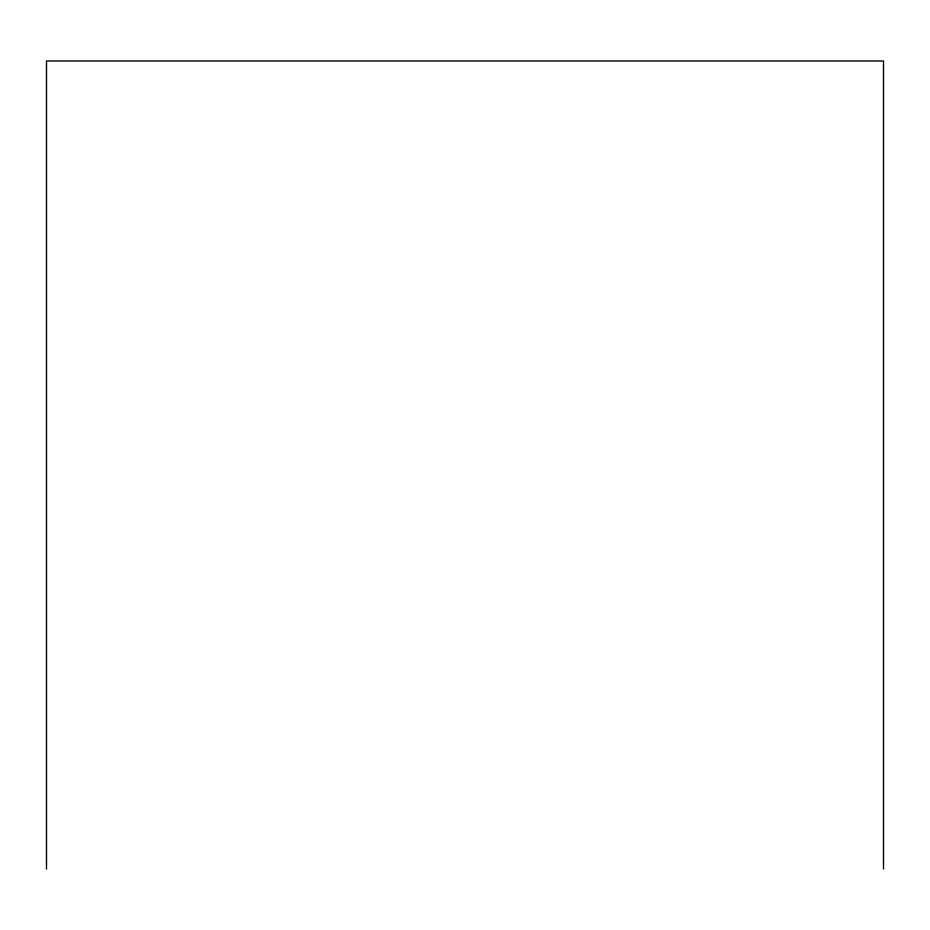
<?xml version="1.0" encoding="UTF-8"?>
<svg xmlns="http://www.w3.org/2000/svg" width="930" height="930" viewBox="0 0 930 930"><rect width="100%" height="100%" fill="white"/><g stroke="black" fill="none" stroke-linecap="round" stroke-linejoin="round"><path stroke-width="1.4" d="M883.5 869.004L883.5 60.996L46.5 60.996L46.5 869.004"/></g></svg>
